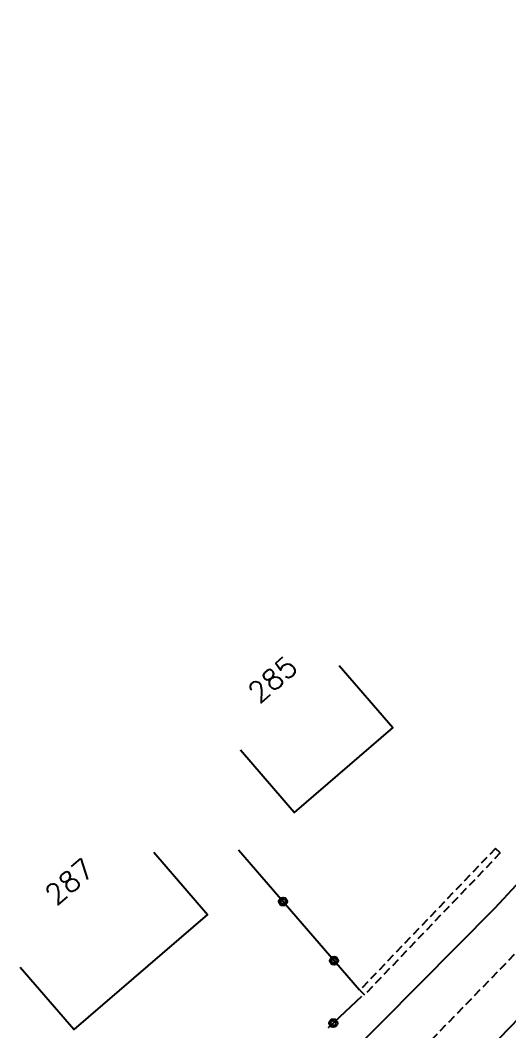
# Model space of a CAD drawing. Header units: millimetres. Extents: x 133016 to 134000, y 142000 to 143000.
# Drawn here: x 133635.4 to 133665.2, y 142543.3 to 142604.9 of the extents above; entities that cross this region are included whole.
import ezdxf
from ezdxf.enums import TextEntityAlignment as Align

# ---------------------------------------------------------------- set-up
doc = ezdxf.new("R2010")
doc.units = ezdxf.units.MM
doc.linetypes.add('DASHED', pattern=[0.75, 0.5, -0.25])
doc.layers.get('0').update_dxf_attribs({"linetype": 'CONTINUOUS'})
for name, color, linetype in [('W0001', 6, 'DASHED'), ('W0008', 7, 'CONTINUOUS'), ('W0100', 7, 'CONTINUOUS'), ('W0112', 1, 'DASHED'), ('W0322', 7, 'CONTINUOUS'), ('W0991', 7, 'CONTINUOUS')]:
    doc.layers.add(name, color=color, linetype=linetype)
doc.styles.get("Standard").update_dxf_attribs({"font": 'romans.shx', "width": 0.85})

# ---------------------------------------------------------------- blocks, each defined once
blk = doc.blocks.new('t322o')
at = {"color": 0, "linetype": 'Continuous'}
for radius in [0.25, 0.15]:
    blk.add_circle((0, 0), radius, dxfattribs=at)

msp = doc.modelspace()

# ---------------------------------------------------------------- linework, layer by layer
at = {"layer": 'W0001'}
msp.add_lwpolyline([(133660.407, 142542.776), (133667.194, 142549.777), (133678.416, 142561.796), (133688.437, 142571.69), (133701.274, 142585.982), (133708.224, 142593.9), (133718.332, 142605.55), (133728.868, 142617.696), (133739.388, 142629.949), (133745.46, 142637.072), (133758.55, 142651.982), (133766.685, 142661.514), (133773.02, 142668.965), (133777.03, 142673.41)], dxfattribs=at)
at = {"layer": 'W0008'}
for points in [[(133655.036, 142541.483), (133664.271, 142550.815), (133684.783, 142572.965), (133685.638, 142574.216), (133686.757, 142573.132), (133694.711, 142581.688), (133725.649, 142617.042), (133739.412, 142632.841), (133759.626, 142656.68), (133772.45, 142671.556), (133775.207, 142674.929)], [(133662.78, 142541.038), (133667.512, 142545.948), (133674.651, 142553.57), (133680.797, 142560.067), (133681.555, 142560.952), (133691.501, 142571.754), (133706.903, 142589.155), (133712.893, 142596.015), (133715.62, 142599.388), (133718.242, 142602.311), (133728.732, 142614.319), (133735.44, 142622.651), (133737.644, 142624.988), (133746.931, 142635.907), (133747.315, 142635.585), (133754.011, 142643.388), (133763.176, 142653.919), (133775.689, 142668.834), (133777.306, 142670.187), (133778.853, 142671.892)]]:
    msp.add_lwpolyline(points, dxfattribs=at)
at = {"layer": 'W0100'}
for points in [[(133654.783, 142565.577), (133658.046, 142561.789), (133652.047, 142556.621), (133648.784, 142560.409), (133648.784, 142560.409), (133648.784, 142560.409), (133648.784, 142560.409), (133648.784, 142560.409), (133648.784, 142560.409), (133648.784, 142560.409), (133648.784, 142560.409), (133648.784, 142560.409), (133648.784, 142560.409), (133648.784, 142560.409), (133648.784, 142560.409), (133648.784, 142560.409), (133648.784, 142560.409), (133648.784, 142560.409), (133648.784, 142560.409), (133648.784, 142560.409), (133648.784, 142560.409), (133648.784, 142560.409), (133648.784, 142560.409), (133648.784, 142560.409), (133648.784, 142560.409), (133648.784, 142560.409), (133648.784, 142560.409), (133648.784, 142560.409), (133648.784, 142560.409), (133648.784, 142560.409), (133648.784, 142560.409), (133648.784, 142560.409), (133648.784, 142560.409), (133648.784, 142560.409), (133648.784, 142560.409), (133648.784, 142560.409), (133648.784, 142560.409), (133648.784, 142560.409), (133648.784, 142560.409), (133648.784, 142560.409), (133648.784, 142560.409), (133648.784, 142560.409), (133648.784, 142560.409), (133648.784, 142560.409), (133648.784, 142560.409), (133648.784, 142560.409), (133648.784, 142560.409), (133648.784, 142560.409), (133648.784, 142560.409), (133648.784, 142560.409), (133648.784, 142560.409), (133648.784, 142560.409), (133648.784, 142560.409), (133648.784, 142560.409), (133648.784, 142560.409), (133648.784, 142560.409), (133648.784, 142560.409), (133648.784, 142560.409), (133648.784, 142560.409), (133648.784, 142560.409), (133648.784, 142560.409), (133648.784, 142560.409), (133648.784, 142560.409), (133648.784, 142560.409), (133648.784, 142560.409), (133648.784, 142560.409), (133648.784, 142560.409), (133648.784, 142560.409), (133648.784, 142560.409), (133648.784, 142560.409), (133648.784, 142560.409), (133648.784, 142560.409), (133648.784, 142560.409), (133648.784, 142560.409), (133648.784, 142560.409), (133648.784, 142560.409), (133648.784, 142560.409), (133648.784, 142560.409), (133648.784, 142560.409), (133648.784, 142560.409), (133648.784, 142560.409), (133648.784, 142560.409), (133648.784, 142560.409), (133648.784, 142560.409), (133648.784, 142560.409), (133648.784, 142560.409), (133648.784, 142560.409), (133648.784, 142560.409), (133648.784, 142560.409), (133648.784, 142560.409), (133648.784, 142560.409), (133648.784, 142560.409), (133648.784, 142560.409), (133648.784, 142560.409), (133648.784, 142560.409), (133648.784, 142560.409), (133648.784, 142560.409), (133648.784, 142560.409), (133648.784, 142560.409), (133648.784, 142560.409), (133648.784, 142560.409), (133648.784, 142560.409), (133648.784, 142560.409), (133648.784, 142560.409), (133648.784, 142560.409), (133648.784, 142560.409), (133648.784, 142560.409), (133648.784, 142560.409), (133648.784, 142560.409), (133648.784, 142560.409), (133648.784, 142560.409), (133648.784, 142560.409), (133648.784, 142560.409), (133648.784, 142560.409), (133648.784, 142560.409), (133648.784, 142560.409), (133648.784, 142560.409), (133648.784, 142560.409), (133648.784, 142560.409), (133648.784, 142560.409)], [(133643.5, 142554.191), (133646.767, 142550.405), (133638.643, 142543.396), (133635.376, 142547.181), (133635.376, 142547.181), (133635.376, 142547.181), (133635.376, 142547.181), (133635.376, 142547.181), (133635.376, 142547.181), (133635.376, 142547.181), (133635.376, 142547.181), (133635.376, 142547.181), (133635.376, 142547.181), (133635.376, 142547.181), (133635.376, 142547.181), (133635.376, 142547.181), (133635.376, 142547.181), (133635.376, 142547.181), (133635.376, 142547.181), (133635.376, 142547.181), (133635.376, 142547.181), (133635.376, 142547.181), (133635.376, 142547.181), (133635.376, 142547.181), (133635.376, 142547.181), (133635.376, 142547.181), (133635.376, 142547.181), (133635.376, 142547.181), (133635.376, 142547.181), (133635.376, 142547.181), (133635.376, 142547.181), (133635.376, 142547.181), (133635.376, 142547.181), (133635.376, 142547.181), (133635.376, 142547.181), (133635.376, 142547.181), (133635.376, 142547.181), (133635.376, 142547.181), (133635.376, 142547.181), (133635.376, 142547.181), (133635.376, 142547.181), (133635.376, 142547.181), (133635.376, 142547.181), (133635.376, 142547.181), (133635.376, 142547.181), (133635.376, 142547.181), (133635.376, 142547.181), (133635.376, 142547.181), (133635.376, 142547.181), (133635.376, 142547.181), (133635.376, 142547.181), (133635.376, 142547.181), (133635.376, 142547.181), (133635.376, 142547.181), (133635.376, 142547.181), (133635.376, 142547.181), (133635.376, 142547.181), (133635.376, 142547.181), (133635.376, 142547.181), (133635.376, 142547.181), (133635.376, 142547.181), (133635.376, 142547.181), (133635.376, 142547.181), (133635.376, 142547.181), (133635.376, 142547.181), (133635.376, 142547.181), (133635.376, 142547.181), (133635.376, 142547.181), (133635.376, 142547.181), (133635.376, 142547.181), (133635.376, 142547.181), (133635.376, 142547.181), (133635.376, 142547.181), (133635.376, 142547.181), (133635.376, 142547.181), (133635.376, 142547.181), (133635.376, 142547.181), (133635.376, 142547.181), (133635.376, 142547.181), (133635.376, 142547.181), (133635.376, 142547.181), (133635.376, 142547.181), (133635.376, 142547.181), (133635.376, 142547.181), (133635.376, 142547.181), (133635.376, 142547.181), (133635.376, 142547.181), (133635.376, 142547.181), (133635.376, 142547.181), (133635.376, 142547.181), (133635.376, 142547.181), (133635.376, 142547.181), (133635.376, 142547.181), (133635.376, 142547.181), (133635.376, 142547.181), (133635.376, 142547.181), (133635.376, 142547.181), (133635.376, 142547.181), (133635.376, 142547.181), (133635.376, 142547.181), (133635.376, 142547.181), (133635.376, 142547.181), (133635.376, 142547.181), (133635.376, 142547.181), (133635.376, 142547.181), (133635.376, 142547.181), (133635.376, 142547.181), (133635.376, 142547.181), (133635.376, 142547.181), (133635.376, 142547.181), (133635.376, 142547.181), (133635.376, 142547.181), (133635.376, 142547.181), (133635.376, 142547.181), (133635.376, 142547.181), (133635.376, 142547.181), (133635.376, 142547.181), (133635.376, 142547.181), (133635.376, 142547.181), (133635.376, 142547.181)]]:
    msp.add_lwpolyline(points, dxfattribs=at)
at = {"layer": 'W0112'}
for points in [[(133664.582, 142554.152), (133664.293, 142554.428), (133656.04, 142545.796), (133656.329, 142545.52), (133656.329, 142545.52), (133656.329, 142545.52), (133656.329, 142545.52), (133656.329, 142545.52), (133656.329, 142545.52), (133656.329, 142545.52), (133656.329, 142545.52), (133656.329, 142545.52), (133656.329, 142545.52), (133656.329, 142545.52), (133656.329, 142545.52), (133656.329, 142545.52), (133656.329, 142545.52), (133656.329, 142545.52), (133656.329, 142545.52), (133656.329, 142545.52), (133656.329, 142545.52), (133656.329, 142545.52), (133656.329, 142545.52), (133656.329, 142545.52), (133656.329, 142545.52), (133656.329, 142545.52), (133656.329, 142545.52), (133656.329, 142545.52), (133656.329, 142545.52), (133656.329, 142545.52), (133656.329, 142545.52), (133656.329, 142545.52), (133656.329, 142545.52), (133656.329, 142545.52), (133656.329, 142545.52), (133656.329, 142545.52), (133656.329, 142545.52), (133656.329, 142545.52), (133656.329, 142545.52), (133656.329, 142545.52), (133656.329, 142545.52), (133656.329, 142545.52), (133656.329, 142545.52), (133656.329, 142545.52), (133656.329, 142545.52), (133656.329, 142545.52), (133656.329, 142545.52), (133656.329, 142545.52), (133656.329, 142545.52), (133656.329, 142545.52), (133656.329, 142545.52), (133656.329, 142545.52), (133656.329, 142545.52), (133656.329, 142545.52), (133656.329, 142545.52), (133656.329, 142545.52), (133656.329, 142545.52), (133656.329, 142545.52), (133656.329, 142545.52), (133656.329, 142545.52), (133656.329, 142545.52), (133656.329, 142545.52), (133656.329, 142545.52), (133656.329, 142545.52), (133656.329, 142545.52), (133656.329, 142545.52), (133656.329, 142545.52), (133656.329, 142545.52), (133656.329, 142545.52), (133656.329, 142545.52), (133656.329, 142545.52), (133656.329, 142545.52), (133656.329, 142545.52), (133656.329, 142545.52), (133656.329, 142545.52), (133656.329, 142545.52), (133656.329, 142545.52), (133656.329, 142545.52), (133656.329, 142545.52), (133656.329, 142545.52), (133656.329, 142545.52), (133656.329, 142545.52), (133656.329, 142545.52), (133656.329, 142545.52), (133656.329, 142545.52), (133656.329, 142545.52), (133656.329, 142545.52), (133656.329, 142545.52), (133656.329, 142545.52), (133656.329, 142545.52), (133656.329, 142545.52), (133656.329, 142545.52), (133656.329, 142545.52), (133656.329, 142545.52), (133656.329, 142545.52), (133656.329, 142545.52), (133656.329, 142545.52), (133656.329, 142545.52), (133656.329, 142545.52), (133656.329, 142545.52), (133656.329, 142545.52), (133656.329, 142545.52), (133656.329, 142545.52), (133656.329, 142545.52), (133656.329, 142545.52), (133656.329, 142545.52), (133656.329, 142545.52), (133656.329, 142545.52), (133656.329, 142545.52), (133656.329, 142545.52), (133656.329, 142545.52), (133656.329, 142545.52), (133656.329, 142545.52), (133656.329, 142545.52), (133656.329, 142545.52), (133656.329, 142545.52), (133656.329, 142545.52), (133656.329, 142545.52), (133656.329, 142545.52), (133656.329, 142545.52)], [(133664.582, 142554.152), (133656.329, 142545.52), (133656.329, 142545.52), (133656.329, 142545.52), (133656.329, 142545.52), (133656.329, 142545.52), (133656.329, 142545.52), (133656.329, 142545.52), (133656.329, 142545.52), (133656.329, 142545.52), (133656.329, 142545.52), (133656.329, 142545.52), (133656.329, 142545.52), (133656.329, 142545.52), (133656.329, 142545.52), (133656.329, 142545.52), (133656.329, 142545.52), (133656.329, 142545.52), (133656.329, 142545.52), (133656.329, 142545.52), (133656.329, 142545.52), (133656.329, 142545.52), (133656.329, 142545.52), (133656.329, 142545.52), (133656.329, 142545.52), (133656.329, 142545.52), (133656.329, 142545.52), (133656.329, 142545.52), (133656.329, 142545.52), (133656.329, 142545.52), (133656.329, 142545.52), (133656.329, 142545.52), (133656.329, 142545.52), (133656.329, 142545.52), (133656.329, 142545.52), (133656.329, 142545.52), (133656.329, 142545.52), (133656.329, 142545.52), (133656.329, 142545.52), (133656.329, 142545.52), (133656.329, 142545.52), (133656.329, 142545.52), (133656.329, 142545.52), (133656.329, 142545.52), (133656.329, 142545.52), (133656.329, 142545.52), (133656.329, 142545.52), (133656.329, 142545.52), (133656.329, 142545.52), (133656.329, 142545.52), (133656.329, 142545.52), (133656.329, 142545.52), (133656.329, 142545.52), (133656.329, 142545.52), (133656.329, 142545.52), (133656.329, 142545.52), (133656.329, 142545.52), (133656.329, 142545.52), (133656.329, 142545.52), (133656.329, 142545.52), (133656.329, 142545.52), (133656.329, 142545.52), (133656.329, 142545.52), (133656.329, 142545.52), (133656.329, 142545.52), (133656.329, 142545.52), (133656.329, 142545.52), (133656.329, 142545.52), (133656.329, 142545.52), (133656.329, 142545.52), (133656.329, 142545.52), (133656.329, 142545.52), (133656.329, 142545.52), (133656.329, 142545.52), (133656.329, 142545.52), (133656.329, 142545.52), (133656.329, 142545.52), (133656.329, 142545.52), (133656.329, 142545.52), (133656.329, 142545.52), (133656.329, 142545.52), (133656.329, 142545.52), (133656.329, 142545.52), (133656.329, 142545.52), (133656.329, 142545.52), (133656.329, 142545.52), (133656.329, 142545.52), (133656.329, 142545.52), (133656.329, 142545.52), (133656.329, 142545.52), (133656.329, 142545.52), (133656.329, 142545.52), (133656.329, 142545.52), (133656.329, 142545.52), (133656.329, 142545.52), (133656.329, 142545.52), (133656.329, 142545.52), (133656.329, 142545.52), (133656.329, 142545.52), (133656.329, 142545.52), (133656.329, 142545.52), (133656.329, 142545.52), (133656.329, 142545.52), (133656.329, 142545.52), (133656.329, 142545.52), (133656.329, 142545.52), (133656.329, 142545.52), (133656.329, 142545.52), (133656.329, 142545.52), (133656.329, 142545.52), (133656.329, 142545.52), (133656.329, 142545.52), (133656.329, 142545.52), (133656.329, 142545.52), (133656.329, 142545.52), (133656.329, 142545.52), (133656.329, 142545.52), (133656.329, 142545.52), (133656.329, 142545.52), (133656.329, 142545.52)]]:
    msp.add_lwpolyline(points, dxfattribs=at)
at = {"layer": 'W0322'}
for points in [[(133656.019, 142545.794), (133656.019, 142545.794), (133656.019, 142545.794), (133656.019, 142545.794), (133656.019, 142545.794), (133656.019, 142545.794), (133656.019, 142545.794), (133656.019, 142545.794), (133656.019, 142545.794), (133656.019, 142545.794), (133656.019, 142545.794), (133656.019, 142545.794), (133656.019, 142545.794), (133656.019, 142545.794), (133656.019, 142545.794), (133656.019, 142545.794), (133656.019, 142545.794), (133656.019, 142545.794), (133656.019, 142545.794), (133648.662, 142554.332)], [(133656.019, 142545.794), (133656.019, 142545.794), (133656.019, 142545.794), (133656.019, 142545.794), (133656.019, 142545.794), (133656.019, 142545.794), (133656.019, 142545.794), (133656.019, 142545.794), (133656.019, 142545.794), (133656.019, 142545.794), (133656.019, 142545.794), (133656.019, 142545.794), (133656.019, 142545.794), (133656.019, 142545.794), (133656.019, 142545.794), (133656.019, 142545.794), (133656.019, 142545.794), (133656.019, 142545.794), (133656.019, 142545.794), (133656.019, 142545.794), (133656.019, 142545.794), (133656.019, 142545.794), (133656.019, 142545.794), (133656.019, 142545.794), (133656.019, 142545.794), (133656.019, 142545.794), (133656.019, 142545.794), (133656.019, 142545.794), (133656.019, 142545.794), (133656.019, 142545.794), (133656.019, 142545.794), (133656.019, 142545.794), (133656.019, 142545.794), (133656.019, 142545.794), (133656.019, 142545.794), (133656.019, 142545.794), (133656.019, 142545.794), (133656.019, 142545.794), (133656.019, 142545.794), (133656.019, 142545.794), (133656.019, 142545.794), (133656.019, 142545.794), (133656.019, 142545.794), (133656.019, 142545.794), (133656.019, 142545.794), (133656.019, 142545.794), (133656.019, 142545.794), (133656.019, 142545.794), (133656.019, 142545.794), (133656.019, 142545.794), (133656.019, 142545.794), (133656.019, 142545.794), (133656.019, 142545.794), (133656.019, 142545.794), (133656.019, 142545.794), (133656.019, 142545.794), (133656.019, 142545.794), (133656.019, 142545.794), (133656.019, 142545.794), (133656.019, 142545.794), (133656.019, 142545.794), (133656.019, 142545.794), (133656.019, 142545.794), (133656.019, 142545.794), (133656.019, 142545.794), (133656.019, 142545.794), (133656.019, 142545.794), (133656.019, 142545.794), (133656.019, 142545.794), (133656.019, 142545.794), (133656.019, 142545.794), (133656.019, 142545.794), (133656.019, 142545.794), (133656.019, 142545.794), (133656.019, 142545.794), (133656.019, 142545.794), (133656.019, 142545.794), (133656.019, 142545.794), (133656.019, 142545.794), (133656.019, 142545.794), (133656.019, 142545.794), (133656.019, 142545.794), (133656.019, 142545.794), (133656.019, 142545.794), (133656.019, 142545.794), (133656.019, 142545.794), (133656.019, 142545.794), (133656.019, 142545.794), (133656.019, 142545.794), (133656.019, 142545.794), (133656.019, 142545.794), (133656.019, 142545.794), (133656.019, 142545.794), (133656.019, 142545.794), (133656.019, 142545.794), (133656.019, 142545.794), (133656.019, 142545.794), (133656.019, 142545.794), (133656.019, 142545.794), (133656.019, 142545.794), (133656.019, 142545.794)], [(133656.148, 142545.419), (133654.139, 142543.522), (133654.139, 142543.522), (133654.139, 142543.522), (133654.139, 142543.522), (133654.139, 142543.522), (133654.139, 142543.522), (133654.139, 142543.522), (133654.139, 142543.522), (133654.139, 142543.522), (133654.139, 142543.522), (133654.139, 142543.522), (133654.139, 142543.522), (133654.139, 142543.522), (133654.139, 142543.522), (133654.139, 142543.522), (133654.139, 142543.522), (133654.139, 142543.522), (133654.139, 142543.522), (133654.139, 142543.522), (133654.139, 142543.522), (133654.139, 142543.522), (133654.139, 142543.522), (133654.139, 142543.522), (133654.139, 142543.522), (133654.139, 142543.522), (133654.139, 142543.522), (133654.139, 142543.522), (133654.139, 142543.522), (133654.139, 142543.522), (133654.139, 142543.522), (133654.139, 142543.522), (133654.139, 142543.522), (133654.139, 142543.522), (133654.139, 142543.522), (133654.139, 142543.522), (133654.139, 142543.522), (133654.139, 142543.522), (133654.139, 142543.522), (133654.139, 142543.522), (133654.139, 142543.522), (133654.139, 142543.522), (133654.139, 142543.522), (133654.139, 142543.522), (133654.139, 142543.522), (133654.139, 142543.522), (133654.139, 142543.522), (133654.139, 142543.522), (133654.139, 142543.522), (133654.139, 142543.522), (133654.139, 142543.522), (133654.139, 142543.522), (133654.139, 142543.522), (133654.139, 142543.522), (133654.139, 142543.522), (133654.139, 142543.522), (133654.139, 142543.522), (133654.139, 142543.522), (133654.139, 142543.522), (133654.139, 142543.522), (133654.139, 142543.522), (133654.139, 142543.522), (133654.139, 142543.522), (133654.139, 142543.522), (133654.139, 142543.522), (133654.139, 142543.522), (133654.139, 142543.522), (133654.139, 142543.522), (133654.139, 142543.522), (133654.139, 142543.522), (133654.139, 142543.522), (133654.139, 142543.522), (133654.139, 142543.522), (133654.139, 142543.522), (133654.139, 142543.522), (133654.139, 142543.522), (133654.139, 142543.522), (133654.139, 142543.522), (133654.139, 142543.522), (133654.139, 142543.522), (133654.139, 142543.522), (133654.139, 142543.522), (133654.139, 142543.522), (133654.139, 142543.522), (133654.139, 142543.522), (133654.139, 142543.522), (133654.139, 142543.522), (133654.139, 142543.522), (133654.139, 142543.522), (133654.139, 142543.522), (133654.139, 142543.522), (133654.139, 142543.522), (133654.139, 142543.522), (133654.139, 142543.522), (133654.139, 142543.522), (133654.139, 142543.522), (133654.139, 142543.522), (133654.139, 142543.522), (133654.139, 142543.522), (133654.139, 142543.522), (133654.139, 142543.522)], [(133654.139, 142543.522), (133654.139, 142543.522), (133654.139, 142543.522), (133654.139, 142543.522), (133654.139, 142543.522), (133654.139, 142543.522), (133654.139, 142543.522), (133654.139, 142543.522), (133654.139, 142543.522), (133654.139, 142543.522), (133654.139, 142543.522), (133654.139, 142543.522), (133654.139, 142543.522), (133654.139, 142543.522), (133654.139, 142543.522), (133654.139, 142543.522), (133654.139, 142543.522), (133654.139, 142543.522), (133654.139, 142543.522), (133654.139, 142543.522)]]:
    msp.add_lwpolyline(points, dxfattribs=at)

# ---------------------------------------------------------------- block references
for p, rotation in [((133651.368, 142551.192), 130.7507069000654), ((133654.469, 142547.593), 130.7507069000654), ((133654.421, 142543.788), 223.3574960856347)]:
    msp.add_blockref('t322o', p, dxfattribs=dict(at, rotation=rotation))

# ---------------------------------------------------------------- texts
at = {"layer": 'W0991'}
for s, rotation, p in [('285', 40.74414, (133650.73, 142564.725)), ('287', 40.7901, (133638.372, 142552.407))]:
    msp.add_text(s, height=1.25, rotation=rotation, dxfattribs=at).set_placement(p, align=Align.MIDDLE)

doc.saveas('drawing.dxf')
